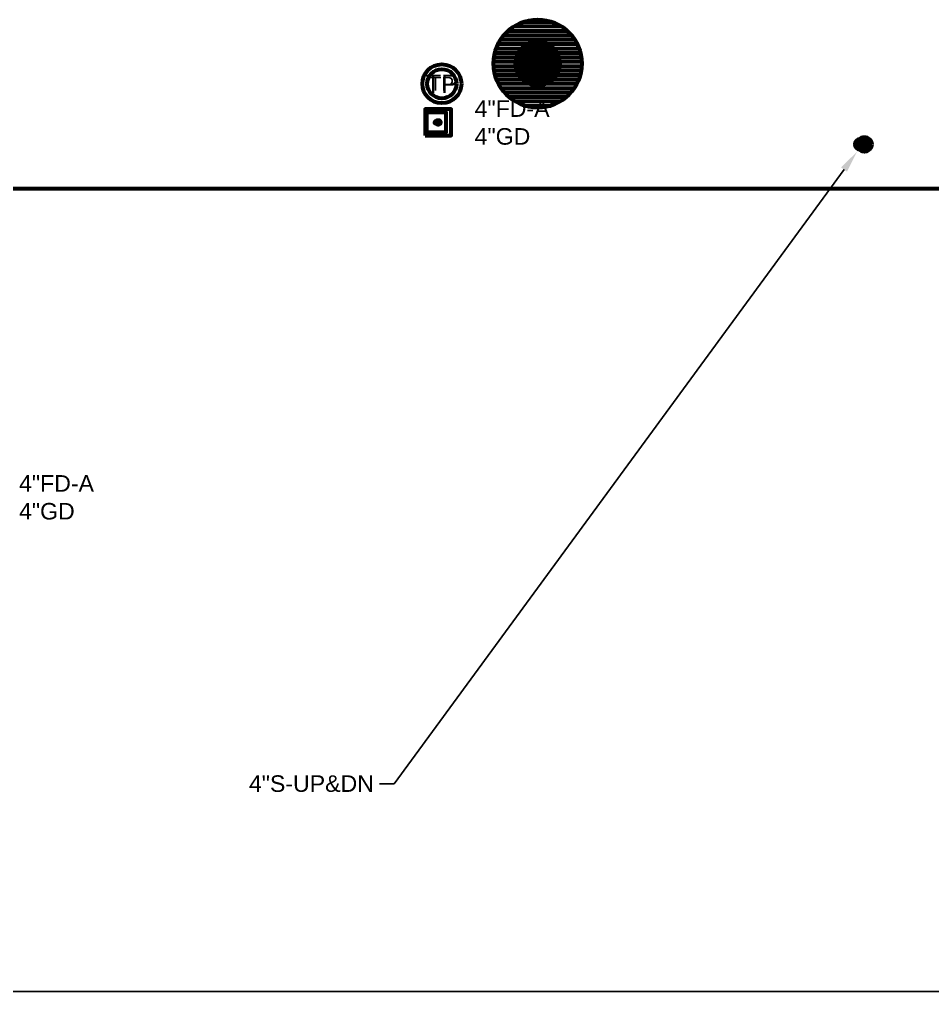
# Model space of a CAD drawing. Extents: x -3956 to 1666, y -2601 to 1886.
# Drawn here: x -2808 to -2311, y -2601 to -2072 of the extents above; entities that cross this region are included whole.
import ezdxf
from ezdxf.enums import TextEntityAlignment as Align

# ---------------------------------------------------------------- set-up
doc = ezdxf.new("R2010")
doc.units = 0
doc.header["$LTSCALE"] = 36
doc.header["$MEASUREMENT"] = 0
doc.layers.add('G-ANNO-TEXT', color=70, linetype='Continuous')
for name, color, linetype, lineweight in [('P-CW-N', 4, 'Continuous', 60), ('P-SAN-N', 6, 'Continuous', 60), ('P-SAN-N @ 1 (1)', 6, 'Continuous', 60), ('P-SAN-N @ 1 (2)', 6, 'Continuous', 60), ('P-SAN-N @ 12', 6, 'Continuous', 60), ('P-SAN-N @ 128', 6, 'Continuous', 60), ('P-SAN-N @ 16', 6, 'Continuous', 60), ('P-SAN-N @ 192', 6, 'Continuous', 60), ('P-SAN-N @ 2', 6, 'Continuous', 60), ('P-SAN-N @ 24', 6, 'Continuous', 60), ('P-SAN-N @ 384', 6, 'Continuous', 60), ('P-SAN-N @ 4', 6, 'Continuous', 60), ('P-SAN-N @ 48', 6, 'Continuous', 60), ('P-SAN-N @ 64', 6, 'Continuous', 60), ('P-SAN-N @ 768', 6, 'Continuous', 60), ('P-SAN-N @ 8', 6, 'Continuous', 60), ('P-SAN-N @ 96', 6, 'Continuous', 60)]:
    doc.layers.add(name, color=color, linetype=linetype, lineweight=lineweight)
doc.styles.add('Arial', font='arial.ttf')

# ---------------------------------------------------------------- blocks, each defined once
blk = doc.blocks.new('*U17')
at = {"linetype": 'Continuous'}
blk.add_lwpolyline([(-0.0556, -0.0556), (0.0556, -0.0556), (0.0556, 0.0556), (-0.0556, 0.0556)], close=True, dxfattribs=at)
at = {"color": 7, "linetype": 'Continuous'}
blk.add_circle((0, 0), 0.01, dxfattribs=at)
blk = doc.blocks.new('*U1369')
at = {"layer": 'P-SAN-N @ 128', "xscale": 128, "yscale": 128, "zscale": 128}
blk.add_blockref('*U17', (-2580, -2128.26), dxfattribs=at)
at = {"layer": 'P-SAN-N @ 96', "xscale": 96, "yscale": 96, "zscale": 96}
blk.add_blockref('*U17', (-2581, -2128.26), dxfattribs=at)
blk = doc.blocks.new('*U26')
at = {"linetype": 'Continuous'}
blk.add_circle((0, 0), 0.0829, dxfattribs=at)
at = {"layer": 'G-ANNO-TEXT', "linetype": 'Continuous', "style": 'Arial'}
blk.add_text('TP', height=0.07812, dxfattribs=at).set_placement((0, 0), align=Align.MIDDLE)
blk = doc.blocks.new('*U1428')
at = {"layer": 'P-SAN-N @ 128', "xscale": 128, "yscale": 128, "zscale": 128}
blk.add_blockref('*U26', (-2578, -2107.26), dxfattribs=at)
at = {"layer": 'P-SAN-N @ 96', "xscale": 96, "yscale": 96, "zscale": 96}
blk.add_blockref('*U26', (-2578, -2107.26), dxfattribs=at)
blk = doc.blocks.new('*U25')
h = blk.add_hatch()
h.set_pattern_fill('ANSI31', color=256, scale=0.025, angle=135)
edge = h.paths.add_edge_path()
edge.add_arc((0, 0), 0.03125, 0, 360)
blk.add_circle((0, 0), 0.03125)
blk = doc.blocks.new('*U1536')
at = {"layer": 'P-SAN-N @ 1 (1)'}
blk.add_blockref('*U25', (-2525.84, -2096.26), dxfattribs=at)
at = {"layer": 'P-SAN-N @ 1 (2)'}
blk.add_blockref('*U25', (-2525.84, -2096.26), dxfattribs=at)
at = {"layer": 'P-SAN-N @ 12', "xscale": 12, "yscale": 12, "zscale": 12}
blk.add_blockref('*U25', (-2525.84, -2096.26), dxfattribs=at)
at = {"layer": 'P-SAN-N @ 128', "xscale": 128, "yscale": 128, "zscale": 128}
blk.add_blockref('*U25', (-2348, -2140.26), dxfattribs=at)
at = {"layer": 'P-SAN-N @ 16', "xscale": 16, "yscale": 16, "zscale": 16}
blk.add_blockref('*U25', (-2525.84, -2096.26), dxfattribs=at)
at = {"layer": 'P-SAN-N @ 192', "xscale": 192, "yscale": 192, "zscale": 192}
blk.add_blockref('*U25', (-2525.84, -2096.26), dxfattribs=at)
at = {"layer": 'P-SAN-N @ 2', "xscale": 2, "yscale": 2, "zscale": 2}
blk.add_blockref('*U25', (-2525.84, -2096.26), dxfattribs=at)
at = {"layer": 'P-SAN-N @ 24', "xscale": 24, "yscale": 24, "zscale": 24}
blk.add_blockref('*U25', (-2525.84, -2096.26), dxfattribs=at)
at = {"layer": 'P-SAN-N @ 384', "xscale": 384, "yscale": 384, "zscale": 384}
blk.add_blockref('*U25', (-2525.84, -2096.26), dxfattribs=at)
at = {"layer": 'P-SAN-N @ 4', "xscale": 4, "yscale": 4, "zscale": 4}
blk.add_blockref('*U25', (-2525.84, -2096.26), dxfattribs=at)
at = {"layer": 'P-SAN-N @ 48', "xscale": 48, "yscale": 48, "zscale": 48}
blk.add_blockref('*U25', (-2525.84, -2096.26), dxfattribs=at)
at = {"layer": 'P-SAN-N @ 64', "xscale": 64, "yscale": 64, "zscale": 64}
blk.add_blockref('*U25', (-2525.84, -2096.26), dxfattribs=at)
at = {"layer": 'P-SAN-N @ 768', "xscale": 768, "yscale": 768, "zscale": 768}
blk.add_blockref('*U25', (-2525.84, -2096.26), dxfattribs=at)
at = {"layer": 'P-SAN-N @ 8', "xscale": 8, "yscale": 8, "zscale": 8}
blk.add_blockref('*U25', (-2525.84, -2096.26), dxfattribs=at)
at = {"layer": 'P-SAN-N @ 96', "xscale": 96, "yscale": 96, "zscale": 96}
blk.add_blockref('*U25', (-2350, -2140.26), dxfattribs=at)

msp = doc.modelspace()

# ---------------------------------------------------------------- linework, layer by layer
at = {"layer": 'DEFPOINTS'}
msp.add_line((-3700, -2601.34), (-664, -2601.34), dxfattribs=at)
at = {"layer": 'G-ANNO-TEXT'}
msp.add_lwpolyline([(-2359.09, -2153.94), (-2604, -2488.26), (-2612, -2488.26)], dxfattribs=at)
msp.add_solid([(-2360.7, -2152.76), (-2352, -2144.26), (-2357.48, -2155.12)], dxfattribs=at)
at = {"layer": 'P-CW-N'}
msp.add_line((-3127, -2164.26), (-1836, -2164.26), dxfattribs=at)

# ---------------------------------------------------------------- block references
at = {"layer": 'P-SAN-N'}
for name in ['*U1536', '*U1428', '*U1369']:
    msp.add_blockref(name, (0, 0), dxfattribs=at)

# ---------------------------------------------------------------- texts
at = {"layer": 'G-ANNO-TEXT', "style": 'Arial'}
for s, p in [('4"FD-A', (-2560.16, -2125.26)), ('4"GD', (-2560.16, -2140.41)), ('4"FD-A', (-2808.16, -2329.26)), ('4"GD', (-2808.16, -2344.41))]:
    msp.add_text(s, height=9, dxfattribs=at).set_placement(p)
at = {"layer": 'G-ANNO-TEXT', "insert": (-2615, -2483.65), "char_height": 9, "attachment_point": 3, "style": 'Arial'}
msp.add_mtext('4"S-UP&DN', dxfattribs=at)

doc.saveas('drawing.dxf')
